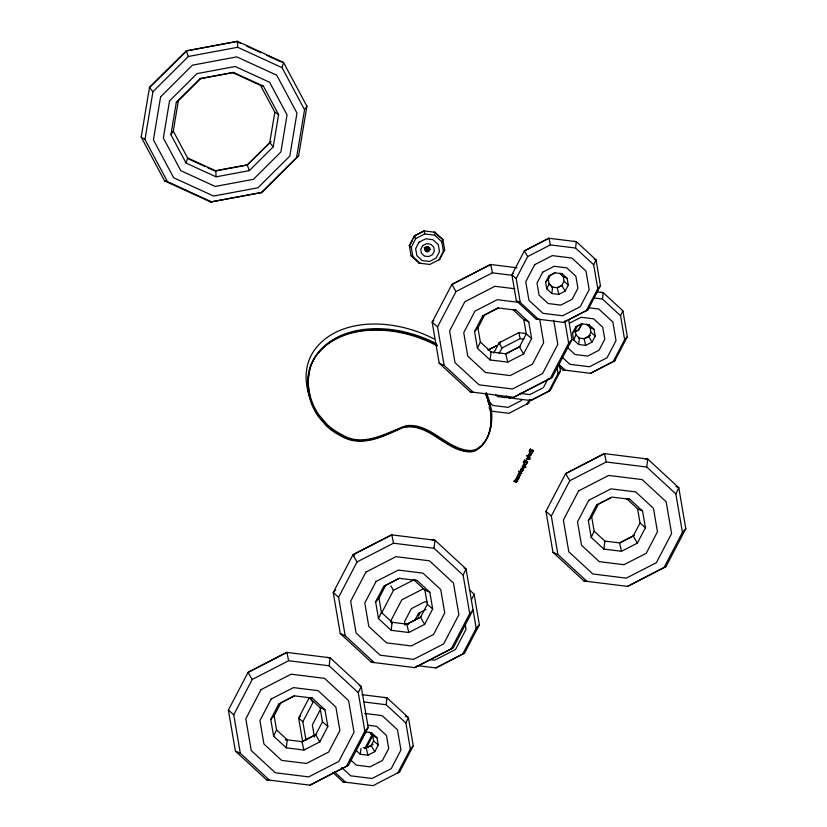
<?xml version="1.0" encoding="UTF-8"?>
<svg xmlns="http://www.w3.org/2000/svg" width="827" height="827" viewBox="0 0 827 827"><rect width="100%" height="100%" fill="white"/><g stroke="black" fill="none" stroke-linecap="round" stroke-linejoin="round"><path stroke-width="1.24" d="M286.297 747.835L287.289 739.845L276.559 729.931L274.13 715.758L280.932 702.733L278.792 704.025L270.76 719.407L273.623 736.144L286.297 747.835L303.933 750.037L319.791 741.891L327.833 726.509L324.959 709.773L312.296 698.071L309.308 697.688L320.039 707.602L324.959 709.773M346.389 766.443L348.529 765.161L368.222 727.471L361.203 686.462L330.149 657.785L286.649 652.369L248.069 672.372L228.376 710.062L235.395 751.071L266.439 779.747L309.939 785.164L346.389 766.443L364.841 731.109L358.267 692.664L329.156 665.787L330.149 657.785L327.161 657.403M368.935 732.381L371.53 732.701L377.019 737.767L378.249 745.013L374.776 751.671L367.912 755.206L360.272 754.255L360.985 748.476M429.74 247.976L427.476 246.756L429.74 247.976L429.999 249.537L427.776 251.728L426.143 251.522L426.494 248.617L424.241 247.397M411.091 255.843L412.88 256.639L420.023 263.224L418.938 263.089L411.091 255.843L409.324 245.485L414.296 235.964L424.013 230.909L435.033 232.284L442.879 239.52L444.647 249.878L439.675 259.409L438.899 259.874L443.427 251.201L441.814 241.773L434.671 235.178L435.033 232.284L433.948 232.139M391.15 630.308L392.143 622.307L381.423 612.393L378.993 598.221L385.795 585.196L399.234 578.3L417.159 580.533L429.823 592.235L432.686 608.972L424.654 624.354L408.786 632.5L391.15 630.308L378.487 618.606L375.623 601.87L383.656 586.488L385.795 585.196M361.947 694.67L387.005 697.792L408.414 717.567L413.252 745.851L399.679 771.839L397.818 772.956L410.337 749.014L405.871 722.943L386.147 704.728L387.005 697.792L384.41 697.461M416.984 665.58L435.881 667.937L462.644 654.188L476.197 628.241L466.056 568.924L435.012 540.248L391.512 534.831L355.062 553.552L352.922 554.845L333.24 592.525L340.259 633.534L371.302 662.21L414.803 667.627L451.253 648.906L469.705 613.572L463.12 575.127L434.02 548.249L435.012 540.248L432.025 539.876M490.091 359.941L491.083 351.94L480.353 342.027L477.934 327.854L484.736 314.829L498.164 307.933L516.089 310.166L528.763 321.868L531.627 338.605L523.594 353.987L507.726 362.133L490.091 359.941L477.427 348.239L474.553 331.503L482.596 316.121L484.736 314.829M551.805 293.523L552.591 287.155L549.097 283.93L548.311 279.319L550.524 275.071L554.907 272.827L562.143 273.737L567.177 278.389L568.314 285.046L565.12 291.156L558.814 294.402L551.805 293.523L546.771 288.871L545.624 282.214L548.828 276.104L550.524 275.071M586.291 310.704L587.997 309.68L600.464 285.811L596.019 259.833L576.357 241.67L548.756 238.238L524.37 250.912L511.892 274.781L516.337 300.759L535.999 318.922L563.601 322.354L586.291 310.704L597.776 288.706L593.683 264.774L575.561 248.038L576.357 241.67L573.979 241.37M578.673 344.508L579.469 338.14L575.974 334.914L575.178 330.293L577.391 326.055L581.774 323.812L589.01 324.711L594.044 329.363L595.192 336.02L591.998 342.14L585.681 345.376L578.673 344.508L573.638 339.845L572.501 333.198L575.695 327.078L577.391 326.055M558.194 365.575L562.877 369.896L590.468 373.339L613.158 361.678L624.654 339.69L620.55 315.749L602.438 299.023L603.224 292.655L600.847 292.355M642.548 511.014L637.617 508.843L626.887 498.929L629.874 499.312L642.548 511.014L645.411 527.75L637.369 543.132L621.511 551.278L603.875 549.087L604.868 541.085L594.137 531.172L591.708 516.999L598.521 503.974L610.833 497.647M663.967 567.684L666.107 566.402L685.8 528.711L678.781 487.703L647.737 459.026L604.227 453.609L565.647 473.623L545.954 511.303L552.974 552.312L584.017 580.988L627.517 586.405L663.967 567.684L682.43 532.35L675.845 493.905L646.745 467.028L647.737 459.026L644.74 458.654M141.2 137.117L149.48 87.476L186.251 50.902L237.452 41.35L283.537 62.48L306.91 106.228L298.63 155.869L261.87 192.443L210.658 201.995L164.573 180.865L141.2 137.117L144.973 139.515L167.478 181.64L211.857 201.995M144.973 139.515L152.943 91.714L188.349 56.484L237.659 47.284L282.048 67.638L304.553 109.764L296.583 157.564L261.177 192.794M170.92 134.677L176.296 102.414L200.196 78.648L233.472 72.445L263.42 86.173L278.606 114.602L273.22 146.855L249.33 170.631L216.054 176.833L186.106 163.105L170.92 134.677L173.277 131.142L178.353 100.718L200.878 78.296M232.263 72.445L260.515 85.398L274.833 112.203L269.757 142.626L247.232 165.049L215.847 170.9L187.595 157.947L173.277 131.142M309.825 368.604L307.84 381.567L309.36 395.234A67.659 64.196 -13.4 0 0 318.333 415.536M186.106 163.105L187.595 157.947M282.048 67.638L283.537 62.48L281.604 61.963M488.664 434.061C493.037 421.088 491.135 406.667 485.583 394.345M310.931 365.71C307.706 374.879 307.551 384.968 309.794 394.386M530.417 452.555L529.435 453.827M487.971 435.953C493.626 422.483 491.745 406.863 485.873 393.786M310.208 367.105L310.973 365.089A47.056 44.648 -13.4 0 1 314.973 357.429L317.816 353.315M487.186 437.793L488.261 435.405M515.686 479.867L518.25 479.784L516.079 479.215M424.964 250.426L426.215 246.973L424.696 248.875L426.143 251.522M441.814 241.773L442.879 239.52L436.625 234.61M273.623 736.144L276.559 729.931M477.427 348.239L480.353 342.027M378.487 618.606L381.423 612.393M546.771 288.871L549.097 283.93M358.267 692.664L361.203 686.462L359.228 685.593M593.683 264.774L596.019 259.833L594.055 258.965M573.638 339.845L575.974 334.914M463.12 575.127L466.056 568.924L464.081 568.056M405.871 722.943L408.414 717.567L405.209 716.151M471.359 600.009L474.119 594.179L469.478 589.899M620.55 315.749L622.886 310.807L603.224 292.655L597.001 291.879M603.875 549.087L591.202 537.385L594.137 531.172M675.845 493.905L678.781 487.703L675.824 486.4M486.317 439.561C494.308 425.285 492.913 407.453 486.317 392.939M411.112 243.076L412.239 240.915M413.376 238.745L415.071 235.499M412.88 256.639L411.267 247.201L415.795 238.538L424.737 233.948L434.671 235.178M427.952 247.19L427.156 248.7L425.419 248.482M266.439 779.747L269.426 780.13L240.326 753.242L233.741 714.797L252.204 679.463L288.644 660.742L329.156 665.787M517.03 267.772L490.452 264.464L451.862 284.478L432.17 322.158L439.189 363.177L470.243 391.843L473.23 392.225L444.12 365.348L437.545 326.892L455.997 291.559L492.447 272.838L512.699 275.36M353.873 555.827L355.062 553.552M371.302 662.21L374.29 662.592L345.179 635.705L338.605 597.259L357.057 561.926L393.507 543.205L434.02 548.249M535.999 318.922L538.387 319.222L520.266 302.486L516.172 278.554L527.657 256.556L550.348 244.906L575.561 248.038M309.05 698.06L298.619 718.032L302.548 740.971M493.688 353.067L499.022 342.864L500.562 341.933L499.415 344.135M306.011 740.217L302.847 721.764L312.895 702.526L310.177 697.874M499.126 353.46L501.999 347.971L520.121 338.656L523.904 339.132M319.853 710.548L312.348 724.917L314.405 736.95M285.563 739.617L302.217 741.695L315.656 734.8L322.458 721.775L320.039 707.602M490.618 351.878L506.021 353.801L519.449 346.895L526.261 333.87L523.832 319.698L513.102 309.794L516.089 310.166M381.692 612.879L393.476 590.313L414.668 579.438M551.382 287L557.46 287.765L561.833 285.511L564.045 281.273L563.259 276.663L559.765 273.437L562.143 273.737M529.404 399.606L527.109 404L528.649 403.08L530.427 399.679M418.359 616.167L419.93 613.158M390.416 622.08L407.08 624.158L420.519 617.262L427.321 604.237L424.892 590.064L414.162 580.151L417.159 580.533M547.95 378.88L543.37 387.636L529.828 394.593L519.78 393.342M358.742 744.827L365.668 731.554M470.243 391.843L513.743 397.27L550.182 378.549L568.645 343.215L572.015 339.566L568.614 319.687M550.182 378.549L552.322 377.257L572.015 339.566M575.023 331.803L578.393 330.066L581.815 323.522M578.393 330.066L582.239 324.019M506.548 396.04L508.419 397.766L530.717 400.547L548.849 391.233L558.029 373.659L560.448 371.034L559.61 366.103M548.849 391.233L550.389 390.303L560.448 371.034M364.738 748.735L372.419 734.035M366.413 747.742L372.791 735.534M363.249 747.587L366.423 747.98L371.189 745.53L373.608 740.92L372.739 735.885L370.465 733.787M589.01 324.711L586.632 324.411L590.127 327.637L590.912 332.258L588.7 336.496L584.327 338.739L578.249 337.985M517.433 478.833C518.911 475.463 519.191 478.885 517.795 478.988A1.313 1.251 -13.4 0 0 519.067 477.365A1.313 1.251 -13.4 0 0 516.968 476.9A1.313 1.251 -13.4 0 0 517.247 478.936M521.816 470.439C523.284 467.059 523.584 470.491 522.188 470.594A1.313 1.251 -13.4 0 0 523.46 468.961A1.313 1.251 -13.4 0 0 521.361 468.495A1.313 1.251 -13.4 0 0 521.63 470.542M451.253 648.906L453.392 647.624L473.075 609.933L469.705 613.572M613.158 361.678L614.864 360.655L627.331 336.785L622.886 310.807M462.644 654.188L464.65 652.979L479.36 624.819L474.119 594.179M584.017 580.988L587.005 581.371L557.905 554.483L551.32 516.038L569.782 480.704L606.232 461.983L646.745 467.028M591.202 537.385L588.338 520.648L596.381 505.266L598.521 503.974M604.403 541.013L619.805 542.936L633.234 536.041L640.036 523.015L637.617 508.843M518.167 475.111L520.483 475.494L518.86 473.788L521.382 473.788C519.925 471.018 515.2 476.249 519.79 476.817L518.312 475.659M487.051 438.155L482.007 445.846L476.238 450.281A16.095 15.268 -13.4 0 1 470.894 451.904C445.743 452.204 428.996 421.574 402.708 427.704C383.18 436.305 360.913 448.596 340.083 435.447A61.043 57.921 -13.4 0 1 330.686 429.533A60.144 57.073 -13.4 0 1 326.562 426.039L318.044 416.095A67.659 64.196 -13.4 0 1 309.071 395.782C306.548 385.186 306.982 373.628 311.696 363.694A47.056 44.648 -13.4 0 1 315.697 356.023C334.201 329.053 371.499 325.011 401.198 331.224M486.1 439.861L482.296 445.298L476.528 449.733A16.095 15.268 -13.4 0 1 471.183 451.346C446.032 451.645 429.285 421.015 402.997 427.156C383.47 435.746 361.203 448.038 340.373 434.888A61.043 57.921 -13.4 0 1 333.198 430.609A60.144 57.073 -13.4 0 1 326.851 425.481L318.333 415.536M304.553 109.764L306.91 106.228M485.067 441.484L481.438 445.763L476.972 448.885A16.095 15.268 -13.4 0 1 471.617 450.508C447.2 450.756 431.291 422.401 406.067 425.75C385.32 433.162 362.712 448.11 340.817 434.041A61.043 57.921 -13.4 0 1 331.42 428.138A60.144 57.073 -13.4 0 1 327.296 424.644L318.767 414.689A67.659 64.196 -13.4 0 1 309.805 394.386M530.5 453.268L530.324 453.496A4.58 4.342 -13.4 0 1 529.828 454.147M316.203 355.62C335.028 329.653 371.53 326.024 400.764 332.072A135.39 128.474 -13.4 0 1 437.607 345.397M318.933 352.168C339.06 329.808 372.584 326.923 400.475 332.619A135.39 128.474 -13.4 0 1 437.318 345.944M410.543 244.161L409.324 245.485L411.267 247.201M424.696 248.875L425.915 247.552M443.427 251.201L444.647 249.878M433.855 320.338L432.17 322.158L437.545 326.892M513.236 273.334L511.892 274.781L516.172 278.554M474.553 331.503L477.934 327.854M545.624 282.214L548.311 279.319M597.776 288.706L600.464 285.811M572.501 333.198L575.178 330.293M335.762 589.796L333.24 592.525L338.605 597.259M375.623 601.87L378.993 598.221M270.76 719.407L274.13 715.758M624.654 339.69L627.331 336.785M530.789 453.496L530.624 453.703A3.597 3.411 -13.4 0 1 530.138 454.281L531.472 453.609M300.615 715.882L298.619 718.032L302.847 721.764M417.046 618.017L414.678 620.591L418.441 613.376L425.884 609.551M364.841 731.109L368.222 727.471M476.197 628.241L479.36 624.819M588.338 520.648L591.708 516.999M410.337 749.014L413.252 745.851M682.43 532.35L685.8 528.711M530.541 453.206L531.854 453.351L531.079 454.767M186.933 50.55L149.48 87.476L152.943 91.714M249.33 170.631L247.232 165.049L270.036 142.689M176.296 102.414L178.353 100.718M271.132 141.489L269.757 142.626L273.22 146.855M296.583 157.564L298.63 155.869M424.737 233.948L424.117 230.919L414.296 235.964L415.795 238.538M425.44 247.438L426.815 246.673L428.562 246.891M439.675 259.409L429.854 264.454L418.938 263.089M492.447 272.838L490.731 264.506L451.862 284.478L455.997 291.559M550.348 244.906L548.983 238.269L524.37 250.912L527.657 256.556M548.828 276.104L554.907 272.827M482.596 316.121L498.164 307.933M562.484 285.026L557.233 287.734L558.814 294.402M520.121 338.656L518.901 332.661L499.022 342.864L501.999 347.971M487.889 350.059L497.161 345.428L488.333 349.966M587.997 309.68L563.601 322.354M520.462 346.193L505.731 353.76L507.726 362.133M569.638 323.099L581.009 317.258L593.652 318.829L602.728 327.223L604.785 339.215L599.027 350.234L587.656 356.075L575.013 354.504L567.756 347.795M575.695 327.078L581.774 323.812M574.879 331.782L579.386 329.466M508.688 396.546L506.434 397.704L497.668 396.609L495.869 394.955M552.322 377.257L513.743 397.27M521.641 400.402L508.088 407.36L493.026 405.488L487.62 400.495M550.389 390.303L530.717 400.547M528.649 403.08L508.987 413.314L490.091 410.967M614.864 360.655L590.468 373.339M393.507 543.205L391.802 534.873L352.922 554.845L357.057 561.926M606.232 461.983L604.516 453.651L565.647 473.623L569.782 480.704M383.656 586.488L399.234 578.3M288.644 660.742L286.938 652.41L248.069 672.372L252.204 679.463M596.381 505.266L611.949 497.079L629.874 499.312M421.522 616.549L406.791 624.116L408.786 632.5M282.059 702.154L294.371 695.838L312.296 698.071M278.792 704.025L294.371 695.838M634.247 535.327L619.516 542.894L621.511 551.278M453.392 647.624L414.803 667.627M464.65 652.979L435.881 667.937M316.669 734.087L301.938 741.654L303.933 750.037M666.107 566.402L627.517 586.405M373.049 744.414L366.175 747.939L367.912 755.206M348.529 765.161L309.939 785.164M399.679 771.839L373.122 785.65L343.06 781.908L332.826 772.449M528.205 455.305L528.463 454.716L530.789 455.78L528.939 455.46M520.059 470.904L520.317 470.315L522.633 471.38L520.762 471.059M200.196 78.648L233.472 72.445M215.878 170.672L247.924 164.697M210.658 201.995L261.87 192.443M523.998 464.567L523.015 465.146L524.514 464.867L525.31 466.263L524.938 464.795L526.406 464.174L524.773 464.433L524.049 463.172L524.266 464.392M376.978 329.539L379.893 329.591M593.61 297.916L602.438 299.023M514.735 288.757L494.918 286.287L464.836 301.741L449.599 330.903L455.026 362.65L479.05 384.834L512.502 389L542.584 373.546L557.822 344.373L553.687 320.256M588.979 307.799L598.779 309.019L612.848 322.023L616.032 340.61L607.111 357.698L589.486 366.754L569.886 364.314L562.381 357.388M519.449 302.475L497.213 299.705L474.987 311.117L463.74 332.671L467.751 356.117L485.501 372.501L510.197 375.582L532.423 364.159L543.68 342.616L539.669 319.17M526.261 333.57L518.901 332.661M424.995 589.496L422.566 589.196L401.767 599.875L391.243 620.033L391.864 623.682M427.208 602.097L424.716 601.787L411.308 608.682L404.517 621.687L405.116 625.222M405.985 624.271L408.435 624.571M429.844 659.574L434.713 660.173L455.501 649.495L466.035 629.337L465.198 624.468M363.673 701.927L386.147 704.728M364.593 713.432L382.167 715.613L397.487 729.765L400.961 750.017L391.233 768.624L372.047 778.486L350.71 775.829L341.685 767.508M367.819 725.217L376.574 726.302L386.467 735.43L388.7 748.497L382.436 760.499L370.051 766.856L356.292 765.14L349.997 759.331M365.162 731.916L371.53 732.701M562.877 369.896L565.254 370.196L558.907 364.345M508.419 397.766L510.569 398.035L508.76 396.36M285.294 739.586L287.289 739.845M343.06 781.908L345.655 782.228L334.377 771.818M260.515 85.398L263.42 86.173M164.573 180.865L167.478 181.64M563.259 276.663L567.177 278.389M590.127 327.637L594.044 329.363M516.337 300.759L520.266 302.486M523.832 319.698L528.763 321.868M439.189 363.177L444.12 365.348M552.974 552.312L557.905 554.483M424.892 590.064L429.823 592.235M340.259 633.534L345.179 635.705M372.739 735.885L377.019 737.767M235.395 751.071L240.326 753.242M236.253 41.35L240.926 43.49M246.766 46.178L260.774 52.597M266.614 55.275L280.632 61.705M188.153 158.753L205.427 166.682M207.732 167.736L214.648 170.9M529.528 454.478L530.52 454.943A1.737 1.644 -13.4 0 1 530.8 455.088M524.7 466.852L526.034 466.986L522.943 466.004A1.158 1.096 -13.4 0 0 522.457 467.338A1.158 1.096 -13.4 0 0 523.77 467.989A1.158 1.096 -13.4 0 0 524.69 466.852M516.141 482.348L513.629 481.2L514.776 480.911L516.689 482.182M515.862 480.456L517.495 481.221L515.769 480.911A1.085 1.034 -13.4 0 1 516.048 478.988M274.833 112.203L278.606 114.602M564.045 281.273L568.314 285.046M590.912 332.258L595.192 336.02M526.261 333.87L531.627 338.605M428.055 247.821L429.999 249.537M640.036 523.015L645.411 527.75M545.954 511.303L551.32 516.038M427.321 604.237L432.686 608.972M373.608 740.92L378.249 745.013M322.458 721.775L327.833 726.509M228.376 710.062L233.741 714.797M549.004 283.785L552.767 287.258M355.703 750.027L360.272 754.255M529.208 458.82L527.326 456.907L528.66 458.799L526.251 458.954L529.404 459.212A1.158 1.096 -13.4 0 0 530.458 458.944M561.833 285.511L565.12 291.156M591.998 342.14L588.7 336.496L590.406 335.462L584.1 338.708L585.681 345.376M633.234 536.041L637.369 543.132M519.449 346.895L523.594 353.987M429.254 250.963L427.755 248.4L428.531 247.924L427.052 248.689L427.776 251.728M420.519 617.262L424.654 624.354M390.892 585.878L393.476 590.313M371.189 745.53L374.776 751.671M315.656 734.8L319.791 741.891M188.349 56.484L186.251 50.902L237.452 41.35L237.659 47.284M486.007 392.897L488.984 404.434M564.82 320.886L568.645 343.215M557.005 367.684L558.029 373.659M489.295 406.719L489.501 408.983M215.847 170.9L216.054 176.833M529.197 454.323A1.147 1.085 -13.4 0 1 530.396 452.669M311.262 364.531A47.056 44.648 -13.4 0 1 315.263 356.871M401.198 331.255A135.39 128.474 -13.4 0 1 436.222 343.587M309.712 396.64A67.659 64.196 -13.4 0 1 307.634 389.713C305.184 379.603 305.577 368.697 309.525 359.021A47.056 44.648 -13.4 0 1 313.526 351.361C332.02 324.391 369.328 320.338 399.027 326.551A135.39 128.474 -13.4 0 1 434.041 338.915M516.885 477.655C517.888 479.215 517.774 475.484 516.896 477.624M521.279 469.26C522.25 470.842 522.199 467.09 521.279 469.219M522.519 466.821C525.104 469.612 524.142 464.464 522.519 466.821M160.603 96.852L153.429 139.856L173.67 177.743L213.593 196.051L257.952 187.781L289.801 156.096L296.965 113.092L276.725 75.195L236.801 56.887L192.443 65.168L160.603 96.852M169.525 100.946L163.343 138.006L180.782 170.662L215.196 186.447L253.434 179.314L280.88 152.003L287.062 114.932L269.612 82.276L235.199 66.501L196.971 73.634L169.525 100.946M419 242.228L415.64 248.658L416.839 255.657L422.132 260.546L429.513 261.466L436.139 258.055L439.499 251.625L438.31 244.627L433.007 239.737L425.636 238.817L419 242.228M422.68 245.629L420.767 249.299L421.45 253.289L424.468 256.081L428.675 256.597L432.459 254.654L434.371 250.994L433.689 246.994L430.671 244.213L426.463 243.686L422.68 245.629M261.032 689.646L245.805 718.808L251.232 750.544L275.257 772.738L308.698 776.904L338.791 761.45L354.018 732.277L348.591 700.541L324.566 678.347L291.125 674.191L261.032 689.646M271.194 699.022L259.936 720.565L263.947 744.011L281.697 760.406L306.403 763.476L328.629 752.063L339.887 730.52L335.876 707.075L318.126 690.679L293.42 687.609L271.194 699.022M365.896 572.108L350.658 601.27L356.096 633.017L380.12 655.201L413.562 659.367L443.644 643.913L458.882 614.74L453.454 583.004L429.43 560.809L395.978 556.654L365.896 572.108M534.687 264.661L525.765 281.749L528.949 300.335L543.019 313.34L562.618 315.78L580.244 306.724L589.165 289.636L585.981 271.039L571.912 258.045L552.312 255.605L534.687 264.661M376.058 581.484L364.8 603.028L368.811 626.473L386.56 642.868L411.267 645.939L433.493 634.526L444.74 612.983L440.729 589.537L422.979 573.142L398.283 570.072L376.058 581.484M542.77 272.124L537.012 283.144L539.07 295.136L548.146 303.53L560.789 305.101L572.16 299.26L577.918 288.23L575.861 276.239L566.784 267.855L554.142 266.284L542.77 272.124M518.674 471.359L518.932 471.948L518.674 471.359M524.545 460.132L523.377 462.365L524.711 460.711L525.693 461.166L524.794 462.872L526.065 461.332L527.15 461.838L526.541 463.906L527.75 461.6L524.545 460.132M526.83 455.749L529.838 457.589L526.83 455.749M530.314 449.092L529.146 451.325L530.479 449.671L531.461 450.126L530.562 451.831L531.833 450.291L532.919 450.798L532.309 452.865L533.518 450.56L530.314 449.092M519.563 471.762L521.682 473.209L519.563 471.762M578.621 490.887L563.383 520.049L568.811 551.795L592.835 573.979L626.277 578.145L656.369 562.691L671.607 533.518L666.169 501.782L642.145 479.588L608.703 475.432L578.621 490.887M588.772 500.263L577.515 521.806L581.536 545.251L599.275 561.647L623.982 564.717L646.207 553.304L657.465 531.761L653.454 508.316L635.705 491.92L610.998 488.85L588.772 500.263"/></g></svg>
